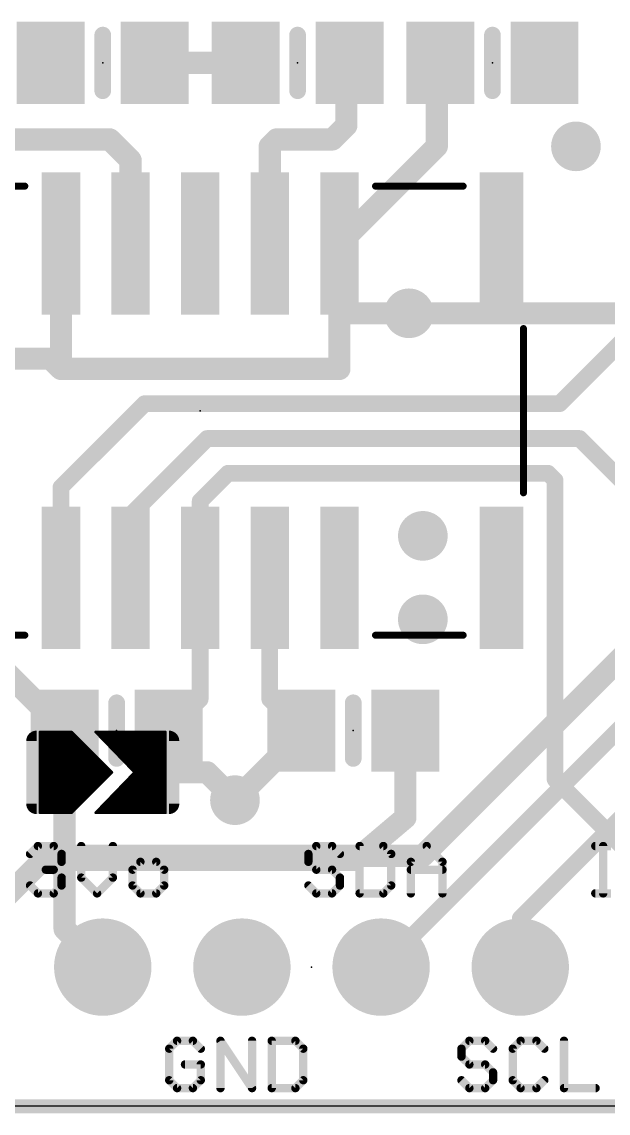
# Model space of a CAD drawing. Extents: x -11.3 to 33.8, y -5.3 to 37.8.
# Drawn here: x 7.41 to 18.11, y -0.13 to 19.8 of the extents above; entities that cross this region are included whole.
import ezdxf

# ---------------------------------------------------------------- set-up
doc = ezdxf.new("R2010")
doc.units = 0
for name, color, linetype in [('1', 12, 'CONTINUOUS'), ('16', 132, 'CONTINUOUS'), ('17', 110, 'CONTINUOUS'), ('18', 110, 'CONTINUOUS'), ('20', 53, 'CONTINUOUS'), ('21', 40, 'CONTINUOUS'), ('23', 53, 'CONTINUOUS'), ('24', 53, 'CONTINUOUS')]:
    doc.layers.add(name, color=color, linetype=linetype)

# ---------------------------------------------------------------- blocks, each defined once
blk = doc.blocks.new('RECT')
blk.add_solid([(-0.5, -0.5), (0.5, -0.5), (-0.5, 0.5), (0.5, 0.5)])
blk = doc.blocks.new('ROUNDP')
at = {"const_width": 0.5}
blk.add_lwpolyline([(0, -0.25, 1), (0, 0.25, 1), (0, -0.25)], format="xyb", dxfattribs=at)
blk = doc.blocks.new('RECT121920X243840R50')
at = {"const_width": 0.1905}
blk.add_lwpolyline([(0.2858, -0.5715), (0.2858, 0.5715, 0.4142), (0.1905, 0.6668), (-0.1905, 0.6668, 0.4142), (-0.2858, 0.5715), (-0.2858, -0.5715, 0.4142), (-0.1905, -0.6668), (0.1905, -0.6668, 0.4142)], format="xyb", close=True, dxfattribs=at)
blk.add_solid([(-0.2159, -0.5969), (0.2159, -0.5969), (-0.2159, 0.5969), (0.2159, 0.5969)])
blk = doc.blocks.new('ROUNDV')
at = {"const_width": 0.5}
blk.add_lwpolyline([(0, -0.25, 1), (0, 0.25, 1), (0, -0.25)], format="xyb", dxfattribs=at)

msp = doc.modelspace()

# ---------------------------------------------------------------- linework, layer by layer
at = {"layer": '1'}
for points, const_width in [([(9.84, 19.05), (11.496, 19.05)], 0.4064), ([(13.335, 18.989), (13.396, 19.05)], 0.4064), ([(13.335, 17.907), (13.335, 18.989)], 0.4064), ([(14.986, 18.73), (15.052, 19.05)], 0.4064), ([(14.986, 18.862), (15.052, 19.05)], 0.4064), ([(14.986, 17.526), (14.986, 18.73)], 0.4064), ([(13.081, 17.653), (13.335, 17.907)], 0.4064), ([(6.985, 17.653), (9.017, 17.653)], 0.4064), ([(9.017, 17.653), (9.398, 17.272)], 0.4064), ([(11.938, 17.526), (12.065, 17.653)], 0.4064), ([(12.065, 17.653), (13.081, 17.653)], 0.4064), ([(11.938, 15.75), (11.938, 17.526)], 0.4064), ([(13.21, 15.75), (14.986, 17.526)], 0.4064), ([(9.398, 17.272), (9.398, 15.75)], 0.4064), ([(8.128, 13.462), (8.128, 15.75)], 0.4064), ([(13.208, 15.75), (13.208, 14.478)], 0.4064), ([(13.208, 15.75), (13.21, 15.75)], 0.4064), ([(17.227, 12.827), (19.116, 14.716)], 0.3048), ([(13.208, 14.478), (13.208, 13.462)], 0.4064), ([(13.208, 14.478), (14.478, 14.478)], 0.4064), ([(6.604, 13.65), (7.94, 13.65)], 0.4064), ([(7.94, 13.65), (8.128, 13.462)], 0.4064), ([(13.208, 13.462), (8.128, 13.462)], 0.4064), ([(8.128, 11.303), (9.652, 12.827)], 0.3048), ([(9.652, 12.827), (17.227, 12.827)], 0.3048), ([(9.398, 10.795), (10.795, 12.192)], 0.3048), ([(10.795, 12.192), (17.592, 12.192)], 0.3048), ([(17.592, 12.192), (19.116, 10.668)], 0.3048), ([(11.176, 11.557), (10.668, 11.049)], 0.3048), ([(17.018, 11.557), (11.176, 11.557)], 0.3048), ([(17.145, 11.43), (17.018, 11.557)], 0.3048), ([(17.145, 5.969), (17.145, 11.43)], 0.3048), ([(8.128, 9.65), (8.128, 11.303)], 0.3048), ([(10.668, 11.049), (10.668, 9.65)], 0.3048), ([(9.398, 9.65), (9.398, 10.795)], 0.3048), ([(10.668, 9.65), (10.668, 7.432)], 0.3048), ([(11.938, 9.65), (11.938, 7.432)], 0.3048), ([(8.194, 6.858), (6.604, 8.448)], 0.4064), ([(10.668, 7.432), (10.094, 6.858)], 0.3048), ([(11.938, 7.432), (12.512, 6.858)], 0.3048), ([(8.194, 4.445), (8.194, 6.858)], 0.4064), ([(12.512, 6.543), (12.512, 6.858)], 0.3048), ([(14.412, 6.858), (14.412, 5.268)], 0.4064), ([(12.258, 6.543), (11.303, 5.588)], 0.4064), ([(12.512, 6.543), (12.258, 6.543)], 0.4064), ([(19.05, 4.064), (17.145, 5.969)], 0.3048), ([(14.412, 5.268), (13.589, 4.572)], 0.4064), ([(8.194, 3.236), (8.194, 4.445)], 0.4064), ([(13.462, 4.445), (8.194, 4.445)], 0.3048), ([(13.589, 4.572), (13.462, 4.445)], 0.3048), ([(8.89, 2.54), (8.194, 3.236)], 0.4064), ([(25.4, 0), (0, 0)], 0.254)]:
    msp.add_lwpolyline(points, dxfattribs=dict(at, const_width=const_width))
for points, const_width in [([(9.84, 19.1516, 1), (9.84, 18.9484)], 0.2032), ([(11.496, 18.9484, 1), (11.496, 19.1516)], 0.2032), ([(13.4366, 18.989, 1), (13.2334, 18.989)], 0.2032), ([(13.2632, 19.0608, 1), (13.4068, 18.9172)], 0.2032), ([(13.4678, 18.9782, 1), (13.3242, 19.1218)], 0.2032), ([(15.1515, 19.0295, 1), (14.9525, 19.0705)], 0.2032), ([(15.1479, 19.0163, 1), (14.9561, 19.0837)], 0.2032), ([(14.8901, 18.8957, 1), (15.0819, 18.8283)], 0.2032), ([(15.0876, 18.73, 1), (14.8844, 18.73)], 0.2032), ([(14.8865, 18.7505, 1), (15.0855, 18.7095)], 0.2032), ([(13.2334, 17.907, 1), (13.4366, 17.907)], 0.2032), ([(13.4068, 17.8352, 1), (13.2632, 17.9788)], 0.2032), ([(9.0888, 17.7248, 1), (8.9452, 17.5812)], 0.2032), ([(9.017, 17.5514, 1), (9.017, 17.7546)], 0.2032), ([(12.065, 17.7546, 1), (12.065, 17.5514)], 0.2032), ([(12.1368, 17.5812, 1), (11.9932, 17.7248)], 0.2032), ([(13.0092, 17.7248, 1), (13.1528, 17.5812)], 0.2032), ([(13.081, 17.5514, 1), (13.081, 17.7546)], 0.2032), ([(12.0396, 17.526, 1), (11.8364, 17.526)], 0.2032), ([(11.8662, 17.5978, 1), (12.0098, 17.4542)], 0.2032), ([(14.8844, 17.526, 1), (15.0876, 17.526)], 0.2032), ([(15.0578, 17.4542, 1), (14.9142, 17.5978)], 0.2032), ([(9.4996, 17.272, 1), (9.2964, 17.272)], 0.2032), ([(9.3262, 17.2002, 1), (9.4698, 17.3438)], 0.2032), ([(8.2296, 15.75, 1), (8.0264, 15.75)], 0.2032), ([(13.3096, 15.75, 1), (13.1064, 15.75)], 0.2032), ([(13.208, 15.8516, 1), (13.208, 15.6484)], 0.2032), ([(13.21, 15.6484, 1), (13.21, 15.8516)], 0.2032), ([(9.2964, 15.75, 1), (9.4996, 15.75)], 0.2032), ([(11.8364, 15.75, 1), (12.0396, 15.75)], 0.2032), ([(13.1382, 15.8218, 1), (13.2818, 15.6782)], 0.2032), ([(13.3096, 14.478, 1), (13.1064, 14.478)], 0.2032), ([(13.208, 14.5796, 1), (13.208, 14.3764)], 0.2032), ([(13.1064, 14.478, 1), (13.3096, 14.478)], 0.2032), ([(14.478, 14.3764, 1), (14.478, 14.5796)], 0.2032), ([(8.0118, 13.7218, 1), (7.8682, 13.5782)], 0.2032), ([(7.94, 13.5484, 1), (7.94, 13.7516)], 0.2032), ([(8.128, 13.5636, 1), (8.128, 13.3604)], 0.2032), ([(8.0264, 13.462, 1), (8.2296, 13.462)], 0.2032), ([(8.0562, 13.3902, 1), (8.1998, 13.5338)], 0.2032), ([(13.1064, 13.462, 1), (13.3096, 13.462)], 0.2032), ([(13.208, 13.3604, 1), (13.208, 13.5636)], 0.2032), ([(9.652, 12.9032, 1), (9.652, 12.7508)], 0.1524), ([(9.7059, 12.7731, 1), (9.5981, 12.8809)], 0.1524), ([(17.1731, 12.8809, 1), (17.2809, 12.7731)], 0.1524), ([(17.227, 12.7508, 1), (17.227, 12.9032)], 0.1524), ([(10.795, 12.2682, 1), (10.795, 12.1158)], 0.1524), ([(10.8489, 12.1381, 1), (10.7411, 12.2459)], 0.1524), ([(17.6459, 12.2459, 1), (17.5381, 12.1381)], 0.1524), ([(17.592, 12.1158, 1), (17.592, 12.2682)], 0.1524), ([(11.176, 11.6332, 1), (11.176, 11.4808)], 0.1524), ([(11.2299, 11.5031, 1), (11.1221, 11.6109)], 0.1524), ([(17.0719, 11.6109, 1), (16.9641, 11.5031)], 0.1524), ([(17.018, 11.4808, 1), (17.018, 11.6332)], 0.1524), ([(17.2212, 11.43, 1), (17.0688, 11.43)], 0.1524), ([(17.0911, 11.3761, 1), (17.1989, 11.4839)], 0.1524), ([(8.2042, 11.303, 1), (8.0518, 11.303)], 0.1524), ([(8.0741, 11.3569, 1), (8.1819, 11.2491)], 0.1524), ([(10.7442, 11.049, 1), (10.5918, 11.049)], 0.1524), ([(10.6141, 11.1029, 1), (10.7219, 10.9951)], 0.1524), ([(9.4742, 10.795, 1), (9.3218, 10.795)], 0.1524), ([(9.3441, 10.8489, 1), (9.4519, 10.7411)], 0.1524), ([(10.7442, 9.65, 1), (10.5918, 9.65)], 0.1524), ([(12.0142, 9.65, 1), (11.8618, 9.65)], 0.1524), ([(8.0518, 9.65, 1), (8.2042, 9.65)], 0.1524), ([(9.3218, 9.65, 1), (9.4742, 9.65)], 0.1524), ([(10.5918, 9.65, 1), (10.7442, 9.65)], 0.1524), ([(10.7219, 7.3781, 1), (10.6141, 7.4859)], 0.1524), ([(11.9919, 7.4859, 1), (11.8841, 7.3781)], 0.1524), ([(10.5918, 7.432, 1), (10.7442, 7.432)], 0.1524), ([(11.8618, 7.432, 1), (12.0142, 7.432)], 0.1524), ([(8.2956, 6.858, 1), (8.0924, 6.858)], 0.2032), ([(8.1222, 6.7862, 1), (8.2658, 6.9298)], 0.2032), ([(10.0401, 6.9119, 1), (10.1479, 6.8041)], 0.1524), ([(12.5882, 6.858, 1), (12.4358, 6.858)], 0.1524), ([(12.4581, 6.8041, 1), (12.5659, 6.9119)], 0.1524), ([(14.5136, 6.858, 1), (14.3104, 6.858)], 0.2032), ([(12.258, 6.6446, 1), (12.258, 6.4414)], 0.2032), ([(12.3298, 6.4712, 1), (12.1862, 6.6148)], 0.2032), ([(12.4358, 6.543, 1), (12.5882, 6.543)], 0.1524), ([(12.512, 6.4414, 1), (12.512, 6.6446)], 0.2032), ([(17.1989, 6.0229, 1), (17.0911, 5.9151)], 0.1524), ([(17.0688, 5.969, 1), (17.2212, 5.969)], 0.1524), ([(11.2312, 5.6598, 1), (11.3748, 5.5162)], 0.2032), ([(14.4776, 5.1904, 1), (14.3464, 5.3456)], 0.2032), ([(14.3104, 5.268, 1), (14.5136, 5.268)], 0.2032), ([(8.2956, 4.445, 1), (8.0924, 4.445)], 0.2032), ([(8.194, 4.5212, 1), (8.194, 4.3688)], 0.1524), ([(13.5234, 4.6496, 1), (13.6546, 4.4944)], 0.2032), ([(13.462, 4.3688, 1), (13.462, 4.5212)], 0.1524), ([(13.6429, 4.5181, 1), (13.5351, 4.6259)], 0.1524), ([(8.0924, 4.445, 1), (8.2956, 4.445)], 0.2032), ([(13.4081, 4.4989, 1), (13.5159, 4.3911)], 0.1524), ([(8.2658, 3.3078, 1), (8.1222, 3.1642)], 0.2032), ([(8.0924, 3.236, 1), (8.2956, 3.236)], 0.2032), ([(8.8182, 2.4682, 1), (8.9618, 2.6118)], 0.2032)]:
    msp.add_lwpolyline(points, format="xyb", dxfattribs=dict(at, const_width=const_width))
at = {"layer": '16'}
for points, const_width in [([(14.478, 14.478), (20.701, 14.478)], 0.4064), ([(14.732, 4.572), (18.796, 8.636)], 0.4064), ([(18.542, 7.112), (13.97, 2.54)], 0.3048), ([(8.3185, 6.8326), (7.747, 6.8326)], 0.0508), ([(7.747, 6.8326), (7.747, 5.3594)], 0.0508), ([(7.747, 6.8072), (8.3439, 6.8072)], 0.0508), ([(7.747, 6.7564), (8.3947, 6.7564)], 0.0508), ([(9.0551, 6.096), (8.3185, 6.8326)], 0.0508), ([(9.4742, 6.096), (8.763, 6.8326)], 0.0508), ([(8.763, 6.8326), (10.033, 6.8326)], 0.0508), ([(8.7875, 6.8072), (10.033, 6.8072)], 0.0508), ([(8.8366, 6.7564), (10.033, 6.7564)], 0.0508), ([(10.033, 6.8326), (10.033, 5.3594)], 0.0508), ([(7.747, 6.7056), (8.4455, 6.7056)], 0.0508), ([(7.747, 6.6548), (8.4963, 6.6548)], 0.0508), ([(7.747, 6.604), (8.5471, 6.604)], 0.0508), ([(7.747, 6.5532), (8.5979, 6.5532)], 0.0508), ([(8.8856, 6.7056), (10.033, 6.7056)], 0.0508), ([(8.9347, 6.6548), (10.033, 6.6548)], 0.0508), ([(8.9837, 6.604), (10.033, 6.604)], 0.0508), ([(9.0328, 6.5532), (10.033, 6.5532)], 0.0508), ([(7.747, 6.5024), (8.6487, 6.5024)], 0.0508), ([(7.747, 6.4516), (8.6995, 6.4516)], 0.0508), ([(7.747, 6.4008), (8.7503, 6.4008)], 0.0508), ([(9.0818, 6.5024), (10.033, 6.5024)], 0.0508), ([(9.1309, 6.4516), (10.033, 6.4516)], 0.0508), ([(9.1799, 6.4008), (10.033, 6.4008)], 0.0508), ([(7.747, 6.35), (8.8011, 6.35)], 0.0508), ([(7.747, 6.2992), (8.8519, 6.2992)], 0.0508), ([(7.747, 6.2484), (8.9027, 6.2484)], 0.0508), ([(7.747, 6.1976), (8.9535, 6.1976)], 0.0508), ([(9.229, 6.35), (10.033, 6.35)], 0.0508), ([(9.278, 6.2992), (10.033, 6.2992)], 0.0508), ([(9.3271, 6.2484), (10.033, 6.2484)], 0.0508), ([(9.3761, 6.1976), (10.033, 6.1976)], 0.0508), ([(9.906, 6.096), (10.795, 6.096)], 0.4064), ([(10.795, 6.096), (11.303, 5.588)], 0.4064), ([(7.747, 6.1468), (9.0043, 6.1468)], 0.0508), ([(7.747, 6.096), (9.0551, 6.096)], 0.0508), ([(7.747, 6.0452), (9.0043, 6.0452)], 0.0508), ([(7.747, 5.9944), (8.9535, 5.9944)], 0.0508), ([(8.3185, 5.3594), (9.0551, 6.096)], 0.0508), ([(8.763, 5.3594), (9.4742, 6.096)], 0.0508), ([(9.3761, 5.9944), (10.033, 5.9944)], 0.0508), ([(9.4252, 6.1468), (10.033, 6.1468)], 0.0508), ([(9.4252, 6.0452), (10.033, 6.0452)], 0.0508), ([(9.4742, 6.096), (10.033, 6.096)], 0.0508), ([(7.747, 5.9436), (8.9027, 5.9436)], 0.0508), ([(7.747, 5.8928), (8.8519, 5.8928)], 0.0508), ([(7.747, 5.842), (8.8011, 5.842)], 0.0508), ([(7.747, 5.7912), (8.7503, 5.7912)], 0.0508), ([(9.1799, 5.7912), (10.033, 5.7912)], 0.0508), ([(9.229, 5.842), (10.033, 5.842)], 0.0508), ([(9.278, 5.8928), (10.033, 5.8928)], 0.0508), ([(9.3271, 5.9436), (10.033, 5.9436)], 0.0508), ([(16.51, 3.429), (18.796, 5.715)], 0.3048), ([(7.747, 5.7404), (8.6995, 5.7404)], 0.0508), ([(7.747, 5.6896), (8.6487, 5.6896)], 0.0508), ([(7.747, 5.6388), (8.5979, 5.6388)], 0.0508), ([(7.747, 5.588), (8.5471, 5.588)], 0.0508), ([(8.9837, 5.588), (10.033, 5.588)], 0.0508), ([(9.0328, 5.6388), (10.033, 5.6388)], 0.0508), ([(9.0818, 5.6896), (10.033, 5.6896)], 0.0508), ([(9.1309, 5.7404), (10.033, 5.7404)], 0.0508), ([(7.747, 5.5372), (8.4963, 5.5372)], 0.0508), ([(7.747, 5.4864), (8.4455, 5.4864)], 0.0508), ([(7.747, 5.4356), (8.3947, 5.4356)], 0.0508), ([(7.747, 5.3848), (8.3439, 5.3848)], 0.0508), ([(7.747, 5.3594), (8.3185, 5.3594)], 0.0508), ([(10.033, 5.3594), (8.763, 5.3594)], 0.0508), ([(8.7875, 5.3848), (10.033, 5.3848)], 0.0508), ([(8.8366, 5.4356), (10.033, 5.4356)], 0.0508), ([(8.8856, 5.4864), (10.033, 5.4864)], 0.0508), ([(8.9347, 5.5372), (10.033, 5.5372)], 0.0508), ([(7.874, 4.572), (6.35, 3.048)], 0.4064), ([(7.874, 4.572), (14.732, 4.572)], 0.4064), ([(16.51, 2.54), (16.51, 3.429)], 0.3048), ([(25.4, 0), (0, 0)], 0.254)]:
    msp.add_lwpolyline(points, dxfattribs=dict(at, const_width=const_width))
for points, const_width in [([(14.478, 14.5796, 1), (14.478, 14.3764)], 0.2032), ([(7.747, 6.8453, 1), (7.747, 6.8199)], 0.0254), ([(7.7597, 6.8326, 1), (7.7343, 6.8326)], 0.0254), ([(7.747, 6.8199, 1), (7.747, 6.7945)], 0.0254), ([(7.747, 6.7691, 1), (7.747, 6.7437)], 0.0254), ([(8.3275, 6.8416, 1), (8.3095, 6.8236)], 0.0254), ([(8.3185, 6.8199, 1), (8.3185, 6.8453)], 0.0254), ([(8.3439, 6.7945, 1), (8.3439, 6.8199)], 0.0254), ([(8.3947, 6.7437, 1), (8.3947, 6.7691)], 0.0254), ([(8.7721, 6.8414, 1), (8.7539, 6.8238)], 0.0254), ([(8.763, 6.8453, 1), (8.763, 6.8199)], 0.0254), ([(8.7875, 6.8199, 1), (8.7875, 6.7945)], 0.0254), ([(8.8366, 6.7691, 1), (8.8366, 6.7437)], 0.0254), ([(10.0457, 6.8326, 1), (10.0203, 6.8326)], 0.0254), ([(10.033, 6.8199, 1), (10.033, 6.8453)], 0.0254), ([(10.033, 6.7945, 1), (10.033, 6.8199)], 0.0254), ([(10.033, 6.7437, 1), (10.033, 6.7691)], 0.0254), ([(7.747, 6.7183, 1), (7.747, 6.6929)], 0.0254), ([(7.747, 6.6675, 1), (7.747, 6.6421)], 0.0254), ([(7.747, 6.6167, 1), (7.747, 6.5913)], 0.0254), ([(7.747, 6.5659, 1), (7.747, 6.5405)], 0.0254), ([(8.4455, 6.6929, 1), (8.4455, 6.7183)], 0.0254), ([(8.4963, 6.6421, 1), (8.4963, 6.6675)], 0.0254), ([(8.5471, 6.5913, 1), (8.5471, 6.6167)], 0.0254), ([(8.5979, 6.5405, 1), (8.5979, 6.5659)], 0.0254), ([(8.8856, 6.7183, 1), (8.8856, 6.6929)], 0.0254), ([(8.9347, 6.6675, 1), (8.9347, 6.6421)], 0.0254), ([(8.9837, 6.6167, 1), (8.9837, 6.5913)], 0.0254), ([(9.0328, 6.5659, 1), (9.0328, 6.5405)], 0.0254), ([(10.033, 6.6929, 1), (10.033, 6.7183)], 0.0254), ([(10.033, 6.6421, 1), (10.033, 6.6675)], 0.0254), ([(10.033, 6.5913, 1), (10.033, 6.6167)], 0.0254), ([(10.033, 6.5405, 1), (10.033, 6.5659)], 0.0254), ([(7.747, 6.5151, 1), (7.747, 6.4897)], 0.0254), ([(7.747, 6.4643, 1), (7.747, 6.4389)], 0.0254), ([(7.747, 6.4135, 1), (7.747, 6.3881)], 0.0254), ([(8.6487, 6.4897, 1), (8.6487, 6.5151)], 0.0254), ([(8.6995, 6.4389, 1), (8.6995, 6.4643)], 0.0254), ([(8.7503, 6.3881, 1), (8.7503, 6.4135)], 0.0254), ([(9.0818, 6.5151, 1), (9.0818, 6.4897)], 0.0254), ([(9.1309, 6.4643, 1), (9.1309, 6.4389)], 0.0254), ([(9.1799, 6.4135, 1), (9.1799, 6.3881)], 0.0254), ([(10.033, 6.4897, 1), (10.033, 6.5151)], 0.0254), ([(10.033, 6.4389, 1), (10.033, 6.4643)], 0.0254), ([(10.033, 6.3881, 1), (10.033, 6.4135)], 0.0254), ([(7.747, 6.3627, 1), (7.747, 6.3373)], 0.0254), ([(7.747, 6.3119, 1), (7.747, 6.2865)], 0.0254), ([(7.747, 6.2611, 1), (7.747, 6.2357)], 0.0254), ([(7.747, 6.2103, 1), (7.747, 6.1849)], 0.0254), ([(8.8011, 6.3373, 1), (8.8011, 6.3627)], 0.0254), ([(8.8519, 6.2865, 1), (8.8519, 6.3119)], 0.0254), ([(8.9027, 6.2357, 1), (8.9027, 6.2611)], 0.0254), ([(8.9535, 6.1849, 1), (8.9535, 6.2103)], 0.0254), ([(9.229, 6.3627, 1), (9.229, 6.3373)], 0.0254), ([(9.278, 6.3119, 1), (9.278, 6.2865)], 0.0254), ([(9.3271, 6.2611, 1), (9.3271, 6.2357)], 0.0254), ([(9.3761, 6.2103, 1), (9.3761, 6.1849)], 0.0254), ([(9.906, 6.1976, 1), (9.906, 5.9944)], 0.2032), ([(10.033, 6.3373, 1), (10.033, 6.3627)], 0.0254), ([(10.033, 6.2865, 1), (10.033, 6.3119)], 0.0254), ([(10.033, 6.2357, 1), (10.033, 6.2611)], 0.0254), ([(10.033, 6.1849, 1), (10.033, 6.2103)], 0.0254), ([(10.8668, 6.1678, 1), (10.7232, 6.0242)], 0.2032), ([(10.795, 5.9944, 1), (10.795, 6.1976)], 0.2032), ([(7.747, 6.1595, 1), (7.747, 6.1341)], 0.0254), ([(7.747, 6.1087, 1), (7.747, 6.0833)], 0.0254), ([(7.747, 6.0579, 1), (7.747, 6.0325)], 0.0254), ([(7.747, 6.0071, 1), (7.747, 5.9817)], 0.0254), ([(8.9535, 5.9817, 1), (8.9535, 6.0071)], 0.0254), ([(9.0043, 6.1341, 1), (9.0043, 6.1595)], 0.0254), ([(9.0043, 6.0325, 1), (9.0043, 6.0579)], 0.0254), ([(9.0641, 6.087, 1), (9.0461, 6.105)], 0.0254), ([(9.0461, 6.087, 1), (9.0641, 6.105)], 0.0254), ([(9.0551, 6.0833, 1), (9.0551, 6.1087)], 0.0254), ([(9.3761, 6.0071, 1), (9.3761, 5.9817)], 0.0254), ([(9.4252, 6.1595, 1), (9.4252, 6.1341)], 0.0254), ([(9.4252, 6.0579, 1), (9.4252, 6.0325)], 0.0254), ([(9.4742, 6.1087, 1), (9.4742, 6.0833)], 0.0254), ([(9.4833, 6.0872, 1), (9.4651, 6.1048)], 0.0254), ([(9.4651, 6.0872, 1), (9.4833, 6.1048)], 0.0254), ([(10.033, 6.1341, 1), (10.033, 6.1595)], 0.0254), ([(10.033, 6.0833, 1), (10.033, 6.1087)], 0.0254), ([(10.033, 6.0325, 1), (10.033, 6.0579)], 0.0254), ([(10.033, 5.9817, 1), (10.033, 6.0071)], 0.0254), ([(7.747, 5.9563, 1), (7.747, 5.9309)], 0.0254), ([(7.747, 5.9055, 1), (7.747, 5.8801)], 0.0254), ([(7.747, 5.8547, 1), (7.747, 5.8293)], 0.0254), ([(7.747, 5.8039, 1), (7.747, 5.7785)], 0.0254), ([(8.7503, 5.7785, 1), (8.7503, 5.8039)], 0.0254), ([(8.8011, 5.8293, 1), (8.8011, 5.8547)], 0.0254), ([(8.8519, 5.8801, 1), (8.8519, 5.9055)], 0.0254), ([(8.9027, 5.9309, 1), (8.9027, 5.9563)], 0.0254), ([(9.1799, 5.8039, 1), (9.1799, 5.7785)], 0.0254), ([(9.229, 5.8547, 1), (9.229, 5.8293)], 0.0254), ([(9.278, 5.9055, 1), (9.278, 5.8801)], 0.0254), ([(9.3271, 5.9563, 1), (9.3271, 5.9309)], 0.0254), ([(10.033, 5.9309, 1), (10.033, 5.9563)], 0.0254), ([(10.033, 5.8801, 1), (10.033, 5.9055)], 0.0254), ([(10.033, 5.8293, 1), (10.033, 5.8547)], 0.0254), ([(10.033, 5.7785, 1), (10.033, 5.8039)], 0.0254), ([(7.747, 5.7531, 1), (7.747, 5.7277)], 0.0254), ([(7.747, 5.7023, 1), (7.747, 5.6769)], 0.0254), ([(7.747, 5.6515, 1), (7.747, 5.6261)], 0.0254), ([(7.747, 5.6007, 1), (7.747, 5.5753)], 0.0254), ([(8.5471, 5.5753, 1), (8.5471, 5.6007)], 0.0254), ([(8.5979, 5.6261, 1), (8.5979, 5.6515)], 0.0254), ([(8.6487, 5.6769, 1), (8.6487, 5.7023)], 0.0254), ([(8.6995, 5.7277, 1), (8.6995, 5.7531)], 0.0254), ([(8.9837, 5.6007, 1), (8.9837, 5.5753)], 0.0254), ([(9.0328, 5.6515, 1), (9.0328, 5.6261)], 0.0254), ([(9.0818, 5.7023, 1), (9.0818, 5.6769)], 0.0254), ([(9.1309, 5.7531, 1), (9.1309, 5.7277)], 0.0254), ([(10.033, 5.7277, 1), (10.033, 5.7531)], 0.0254), ([(10.033, 5.6769, 1), (10.033, 5.7023)], 0.0254), ([(10.033, 5.6261, 1), (10.033, 5.6515)], 0.0254), ([(10.033, 5.5753, 1), (10.033, 5.6007)], 0.0254), ([(11.2312, 5.5162, 1), (11.3748, 5.6598)], 0.2032), ([(7.747, 5.5499, 1), (7.747, 5.5245)], 0.0254), ([(7.747, 5.4991, 1), (7.747, 5.4737)], 0.0254), ([(7.747, 5.4483, 1), (7.747, 5.4229)], 0.0254), ([(7.747, 5.3975, 1), (7.747, 5.3721)], 0.0254), ([(7.747, 5.3721, 1), (7.747, 5.3467)], 0.0254), ([(8.3095, 5.3684, 1), (8.3275, 5.3504)], 0.0254), ([(8.3185, 5.3467, 1), (8.3185, 5.3721)], 0.0254), ([(8.3439, 5.3721, 1), (8.3439, 5.3975)], 0.0254), ([(8.3947, 5.4229, 1), (8.3947, 5.4483)], 0.0254), ([(8.4455, 5.4737, 1), (8.4455, 5.4991)], 0.0254), ([(8.4963, 5.5245, 1), (8.4963, 5.5499)], 0.0254), ([(8.763, 5.3721, 1), (8.763, 5.3467)], 0.0254), ([(8.7539, 5.3682, 1), (8.7721, 5.3506)], 0.0254), ([(8.7875, 5.3975, 1), (8.7875, 5.3721)], 0.0254), ([(8.8366, 5.4483, 1), (8.8366, 5.4229)], 0.0254), ([(8.8856, 5.4991, 1), (8.8856, 5.4737)], 0.0254), ([(8.9347, 5.5499, 1), (8.9347, 5.5245)], 0.0254), ([(10.033, 5.5245, 1), (10.033, 5.5499)], 0.0254), ([(10.033, 5.4737, 1), (10.033, 5.4991)], 0.0254), ([(10.033, 5.4229, 1), (10.033, 5.4483)], 0.0254), ([(10.033, 5.3721, 1), (10.033, 5.3975)], 0.0254), ([(10.033, 5.3467, 1), (10.033, 5.3721)], 0.0254), ([(7.7343, 5.3594, 1), (7.7597, 5.3594)], 0.0254), ([(10.0203, 5.3594, 1), (10.0457, 5.3594)], 0.0254), ([(7.874, 4.6736, 1), (7.874, 4.4704)], 0.2032), ([(7.9458, 4.5002, 1), (7.8022, 4.6438)], 0.2032), ([(14.6602, 4.6438, 1), (14.8038, 4.5002)], 0.2032), ([(14.732, 4.4704, 1), (14.732, 4.6736)], 0.2032), ([(16.5862, 3.429, 1), (16.4338, 3.429)], 0.1524), ([(16.4561, 3.4829, 1), (16.5639, 3.3751)], 0.1524), ([(13.9161, 2.5939, 1), (14.0239, 2.4861)], 0.1524), ([(16.4338, 2.54, 1), (16.5862, 2.54)], 0.1524)]:
    msp.add_lwpolyline(points, format="xyb", dxfattribs=dict(at, const_width=const_width))
at = {"layer": '20'}
msp.add_line((22.86, 0), (2.54, 0), dxfattribs=at)
at = {"layer": '21'}
for points, const_width in [([(8.89, 19.558), (8.89, 18.542)], 0.3048), ([(12.446, 18.542), (12.446, 19.558)], 0.3048), ([(16.002, 19.558), (16.002, 18.542)], 0.3048), ([(5.868, 16.8), (7.468, 16.8)], 0.127), ([(13.868, 16.8), (15.468, 16.8)], 0.127), ([(16.568, 14.2), (16.568, 11.2)], 0.127), ([(5.868, 8.6), (7.468, 8.6)], 0.127), ([(13.868, 8.6), (15.468, 8.6)], 0.127), ([(9.144, 6.35), (9.144, 7.366)], 0.3048), ([(13.462, 7.366), (13.462, 6.35)], 0.3048), ([(7.5629, 4.6065), (7.707, 4.7505)], 0.1524), ([(7.707, 4.7505), (7.9951, 4.7505)], 0.1524), ([(7.9951, 4.7505), (8.1391, 4.6065)], 0.1524), ([(8.4984, 4.7505), (8.4984, 4.1743)], 0.1524), ([(9.0747, 4.1743), (9.0747, 4.7505)], 0.1524), ([(12.787, 4.7505), (12.6429, 4.6065)], 0.1524), ([(13.0751, 4.7505), (12.787, 4.7505)], 0.1524), ([(13.2191, 4.6065), (13.0751, 4.7505)], 0.1524), ([(13.5784, 4.7505), (13.5784, 3.8862)], 0.1524), ([(14.0106, 4.7505), (13.5784, 4.7505)], 0.1524), ([(14.1547, 4.6065), (14.0106, 4.7505)], 0.1524), ([(14.514, 4.4624), (14.8021, 4.7505)], 0.1524), ([(14.8021, 4.7505), (15.0902, 4.4624)], 0.1524), ([(17.8788, 4.7505), (18.167, 4.7505)], 0.1524), ([(18.0229, 3.8862), (18.0229, 4.7505)], 0.1524), ([(8.1391, 4.6065), (8.1391, 4.4624)], 0.1524), ([(12.6429, 4.6065), (12.6429, 4.4624)], 0.1524), ([(14.1547, 4.0303), (14.1547, 4.6065)], 0.1524), ([(7.9951, 4.3184), (7.851, 4.3184)], 0.1524), ([(8.1391, 4.4624), (7.9951, 4.3184)], 0.1524), ([(7.9951, 4.3184), (8.1391, 4.1743)], 0.1524), ([(9.578, 4.4624), (9.434, 4.3184)], 0.1524), ([(9.434, 4.3184), (9.434, 4.0303)], 0.1524), ([(9.8661, 4.4624), (9.578, 4.4624)], 0.1524), ([(10.0102, 4.3184), (9.8661, 4.4624)], 0.1524), ([(10.0102, 4.0303), (10.0102, 4.3184)], 0.1524), ([(12.6429, 4.4624), (12.787, 4.3184)], 0.1524), ([(12.787, 4.3184), (13.0751, 4.3184)], 0.1524), ([(13.0751, 4.3184), (13.2191, 4.1743)], 0.1524), ([(14.514, 3.8862), (14.514, 4.4624)], 0.1524), ([(14.514, 4.3184), (15.0902, 4.3184)], 0.1524), ([(15.0902, 4.4624), (15.0902, 3.8862)], 0.1524), ([(8.1391, 4.1743), (8.1391, 4.0303)], 0.1524), ([(8.4984, 4.1743), (8.7866, 3.8862)], 0.1524), ([(8.7866, 3.8862), (9.0747, 4.1743)], 0.1524), ([(13.2191, 4.1743), (13.2191, 4.0303)], 0.1524), ([(7.707, 3.8862), (7.5629, 4.0303)], 0.1524), ([(8.1391, 4.0303), (7.9951, 3.8862)], 0.1524), ([(9.434, 4.0303), (9.578, 3.8862)], 0.1524), ([(9.8661, 3.8862), (10.0102, 4.0303)], 0.1524), ([(12.787, 3.8862), (12.6429, 4.0303)], 0.1524), ([(13.2191, 4.0303), (13.0751, 3.8862)], 0.1524), ([(14.0106, 3.8862), (14.1547, 4.0303)], 0.1524), ([(7.9951, 3.8862), (7.707, 3.8862)], 0.1524), ([(9.578, 3.8862), (9.8661, 3.8862)], 0.1524), ([(13.0751, 3.8862), (12.787, 3.8862)], 0.1524), ([(13.5784, 3.8862), (14.0106, 3.8862)], 0.1524), ([(17.8788, 3.8862), (18.167, 3.8862)], 0.1524), ([(10.247, 1.1945), (10.1029, 1.0505)], 0.1524), ([(10.5351, 1.1945), (10.247, 1.1945)], 0.1524), ([(10.6791, 1.0505), (10.5351, 1.1945)], 0.1524), ([(11.0384, 0.3302), (11.0384, 1.1945)], 0.1524), ([(11.0384, 1.1945), (11.6147, 0.3302)], 0.1524), ([(11.6147, 0.3302), (11.6147, 1.1945)], 0.1524), ([(11.974, 1.1945), (11.974, 0.3302)], 0.1524), ([(12.4061, 1.1945), (11.974, 1.1945)], 0.1524), ([(12.5502, 1.0505), (12.4061, 1.1945)], 0.1524), ([(15.581, 1.1945), (15.4369, 1.0505)], 0.1524), ([(15.8691, 1.1945), (15.581, 1.1945)], 0.1524), ([(16.0131, 1.0505), (15.8691, 1.1945)], 0.1524), ([(16.5165, 1.1945), (16.3724, 1.0505)], 0.1524), ([(16.8046, 1.1945), (16.5165, 1.1945)], 0.1524), ([(16.9487, 1.0505), (16.8046, 1.1945)], 0.1524), ([(17.308, 1.1945), (17.308, 0.3302)], 0.1524), ([(10.1029, 1.0505), (10.1029, 0.4743)], 0.1524), ([(12.5502, 0.4743), (12.5502, 1.0505)], 0.1524), ([(15.4369, 1.0505), (15.4369, 0.9064)], 0.1524), ([(16.3724, 1.0505), (16.3724, 0.4743)], 0.1524), ([(10.6791, 0.7624), (10.391, 0.7624)], 0.1524), ([(10.6791, 0.4743), (10.6791, 0.7624)], 0.1524), ([(15.4369, 0.9064), (15.581, 0.7624)], 0.1524), ([(15.581, 0.7624), (15.8691, 0.7624)], 0.1524), ([(15.8691, 0.7624), (16.0131, 0.6183)], 0.1524), ([(16.0131, 0.6183), (16.0131, 0.4743)], 0.1524), ([(10.1029, 0.4743), (10.247, 0.3302)], 0.1524), ([(10.247, 0.3302), (10.5351, 0.3302)], 0.1524), ([(10.5351, 0.3302), (10.6791, 0.4743)], 0.1524), ([(11.974, 0.3302), (12.4061, 0.3302)], 0.1524), ([(12.4061, 0.3302), (12.5502, 0.4743)], 0.1524), ([(15.581, 0.3302), (15.4369, 0.4743)], 0.1524), ([(15.8691, 0.3302), (15.581, 0.3302)], 0.1524), ([(16.0131, 0.4743), (15.8691, 0.3302)], 0.1524), ([(16.3724, 0.4743), (16.5165, 0.3302)], 0.1524), ([(16.5165, 0.3302), (16.8046, 0.3302)], 0.1524), ([(16.8046, 0.3302), (16.9487, 0.4743)], 0.1524), ([(17.308, 0.3302), (17.8842, 0.3302)], 0.1524)]:
    msp.add_lwpolyline(points, dxfattribs=dict(at, const_width=const_width))
for points, const_width in [([(8.9662, 19.558, 1), (8.8138, 19.558)], 0.1524), ([(12.5222, 19.558, 1), (12.3698, 19.558)], 0.1524), ([(16.0782, 19.558, 1), (15.9258, 19.558)], 0.1524), ([(8.8138, 18.542, 1), (8.9662, 18.542)], 0.1524), ([(12.3698, 18.542, 1), (12.5222, 18.542)], 0.1524), ([(15.9258, 18.542, 1), (16.0782, 18.542)], 0.1524), ([(7.468, 16.7683, 1), (7.468, 16.8317)], 0.0635), ([(13.868, 16.8317, 1), (13.868, 16.7683)], 0.0635), ([(15.468, 16.7683, 1), (15.468, 16.8317)], 0.0635), ([(16.5998, 14.2, 1), (16.5363, 14.2)], 0.0635), ([(16.5363, 11.2, 1), (16.5998, 11.2)], 0.0635), ([(7.468, 8.5682, 1), (7.468, 8.6318)], 0.0635), ([(13.868, 8.6318, 1), (13.868, 8.5682)], 0.0635), ([(15.468, 8.5682, 1), (15.468, 8.6318)], 0.0635), ([(9.2202, 7.366, 1), (9.0678, 7.366)], 0.1524), ([(13.5382, 7.366, 1), (13.3858, 7.366)], 0.1524), ([(9.0678, 6.35, 1), (9.2202, 6.35)], 0.1524), ([(13.3858, 6.35, 1), (13.5382, 6.35)], 0.1524), ([(7.707, 4.7886, 1), (7.707, 4.7124)], 0.0762), ([(7.7339, 4.7236, 1), (7.68, 4.7775)], 0.0762), ([(8.022, 4.7775, 1), (7.9681, 4.7236)], 0.0762), ([(7.9951, 4.7124, 1), (7.9951, 4.7886)], 0.0762), ([(8.5365, 4.7505, 1), (8.4603, 4.7505)], 0.0762), ([(9.1128, 4.7505, 1), (9.0366, 4.7505)], 0.0762), ([(12.787, 4.7886, 1), (12.787, 4.7124)], 0.0762), ([(12.8139, 4.7236, 1), (12.76, 4.7775)], 0.0762), ([(13.102, 4.7775, 1), (13.0481, 4.7236)], 0.0762), ([(13.0751, 4.7124, 1), (13.0751, 4.7886)], 0.0762), ([(13.6165, 4.7505, 1), (13.5403, 4.7505)], 0.0762), ([(13.5784, 4.7886, 1), (13.5784, 4.7124)], 0.0762), ([(14.0376, 4.7775, 1), (13.9837, 4.7236)], 0.0762), ([(14.0106, 4.7124, 1), (14.0106, 4.7886)], 0.0762), ([(14.829, 4.7775, 1), (14.7751, 4.7236)], 0.0762), ([(14.829, 4.7236, 1), (14.7751, 4.7775)], 0.0762), ([(17.8788, 4.7886, 1), (17.8788, 4.7124)], 0.0762), ([(18.061, 4.7505, 1), (17.9848, 4.7505)], 0.0762), ([(7.536, 4.6334, 1), (7.5899, 4.5795)], 0.0762), ([(8.1772, 4.6065, 1), (8.101, 4.6065)], 0.0762), ([(8.1122, 4.5795, 1), (8.1661, 4.6334)], 0.0762), ([(12.681, 4.6065, 1), (12.6048, 4.6065)], 0.0762), ([(12.616, 4.6334, 1), (12.6699, 4.5795)], 0.0762), ([(13.1922, 4.5795, 1), (13.2461, 4.6334)], 0.0762), ([(14.1928, 4.6065, 1), (14.1166, 4.6065)], 0.0762), ([(14.1277, 4.5795, 1), (14.1816, 4.6334)], 0.0762), ([(7.851, 4.3565, 1), (7.851, 4.2803)], 0.0762), ([(8.022, 4.3453, 1), (7.9681, 4.2914)], 0.0762), ([(7.9951, 4.2803, 1), (7.9951, 4.3565)], 0.0762), ([(8.101, 4.4624, 1), (8.1772, 4.4624)], 0.0762), ([(8.1661, 4.4355, 1), (8.1122, 4.4894)], 0.0762), ([(9.4721, 4.3184, 1), (9.3959, 4.3184)], 0.0762), ([(9.578, 4.5005, 1), (9.578, 4.4243)], 0.0762), ([(9.605, 4.4355, 1), (9.5511, 4.4894)], 0.0762), ([(9.8931, 4.4894, 1), (9.8392, 4.4355)], 0.0762), ([(9.8661, 4.4243, 1), (9.8661, 4.5005)], 0.0762), ([(10.0483, 4.3184, 1), (9.9721, 4.3184)], 0.0762), ([(12.6699, 4.4894, 1), (12.616, 4.4355)], 0.0762), ([(12.6048, 4.4624, 1), (12.681, 4.4624)], 0.0762), ([(12.787, 4.3565, 1), (12.787, 4.2803)], 0.0762), ([(13.102, 4.3453, 1), (13.0481, 4.2914)], 0.0762), ([(13.0751, 4.2803, 1), (13.0751, 4.3565)], 0.0762), ([(14.487, 4.4894, 1), (14.5409, 4.4355)], 0.0762), ([(14.5521, 4.4624, 1), (14.4759, 4.4624)], 0.0762), ([(14.514, 4.3565, 1), (14.514, 4.2803)], 0.0762), ([(15.1283, 4.4624, 1), (15.0521, 4.4624)], 0.0762), ([(15.0632, 4.4355, 1), (15.1171, 4.4894)], 0.0762), ([(15.0902, 4.2803, 1), (15.0902, 4.3565)], 0.0762), ([(7.9681, 4.3453, 1), (8.022, 4.2914)], 0.0762), ([(8.1772, 4.1743, 1), (8.101, 4.1743)], 0.0762), ([(8.1122, 4.1474, 1), (8.1661, 4.2013)], 0.0762), ([(8.5254, 4.2013, 1), (8.4715, 4.1474)], 0.0762), ([(8.4603, 4.1743, 1), (8.5365, 4.1743)], 0.0762), ([(9.0366, 4.1743, 1), (9.1128, 4.1743)], 0.0762), ([(9.1016, 4.1474, 1), (9.0477, 4.2013)], 0.0762), ([(9.407, 4.3453, 1), (9.4609, 4.2914)], 0.0762), ([(9.9832, 4.2914, 1), (10.0371, 4.3453)], 0.0762), ([(12.76, 4.2914, 1), (12.8139, 4.3453)], 0.0762), ([(13.2572, 4.1743, 1), (13.181, 4.1743)], 0.0762), ([(13.1922, 4.1474, 1), (13.2461, 4.2013)], 0.0762), ([(7.5899, 4.0572, 1), (7.536, 4.0033)], 0.0762), ([(8.101, 4.0303, 1), (8.1772, 4.0303)], 0.0762), ([(8.1661, 4.0033, 1), (8.1122, 4.0572)], 0.0762), ([(9.4609, 4.0572, 1), (9.407, 4.0033)], 0.0762), ([(9.3959, 4.0303, 1), (9.4721, 4.0303)], 0.0762), ([(9.9721, 4.0303, 1), (10.0483, 4.0303)], 0.0762), ([(10.0371, 4.0033, 1), (9.9832, 4.0572)], 0.0762), ([(12.6699, 4.0572, 1), (12.616, 4.0033)], 0.0762), ([(13.181, 4.0303, 1), (13.2572, 4.0303)], 0.0762), ([(13.2461, 4.0033, 1), (13.1922, 4.0572)], 0.0762), ([(14.1166, 4.0303, 1), (14.1928, 4.0303)], 0.0762), ([(14.1816, 4.0033, 1), (14.1277, 4.0572)], 0.0762), ([(7.707, 3.9243, 1), (7.707, 3.8481)], 0.0762), ([(7.68, 3.8593, 1), (7.7339, 3.9131)], 0.0762), ([(7.9681, 3.9131, 1), (8.022, 3.8593)], 0.0762), ([(7.9951, 3.8481, 1), (7.9951, 3.9243)], 0.0762), ([(8.7596, 3.9131, 1), (8.8135, 3.8593)], 0.0762), ([(8.7596, 3.8593, 1), (8.8135, 3.9131)], 0.0762), ([(9.578, 3.9243, 1), (9.578, 3.8481)], 0.0762), ([(9.5511, 3.8593, 1), (9.605, 3.9131)], 0.0762), ([(9.8392, 3.9131, 1), (9.8931, 3.8593)], 0.0762), ([(9.8661, 3.8481, 1), (9.8661, 3.9243)], 0.0762), ([(12.787, 3.9243, 1), (12.787, 3.8481)], 0.0762), ([(12.76, 3.8593, 1), (12.8139, 3.9131)], 0.0762), ([(13.0481, 3.9131, 1), (13.102, 3.8593)], 0.0762), ([(13.0751, 3.8481, 1), (13.0751, 3.9243)], 0.0762), ([(13.5784, 3.9243, 1), (13.5784, 3.8481)], 0.0762), ([(13.5403, 3.8862, 1), (13.6165, 3.8862)], 0.0762), ([(13.9837, 3.9131, 1), (14.0376, 3.8593)], 0.0762), ([(14.0106, 3.8481, 1), (14.0106, 3.9243)], 0.0762), ([(14.4759, 3.8862, 1), (14.5521, 3.8862)], 0.0762), ([(15.0521, 3.8862, 1), (15.1283, 3.8862)], 0.0762), ([(17.8788, 3.9243, 1), (17.8788, 3.8481)], 0.0762), ([(17.9848, 3.8862, 1), (18.061, 3.8862)], 0.0762), ([(10.247, 1.2326, 1), (10.247, 1.1564)], 0.0762), ([(10.2739, 1.1676, 1), (10.22, 1.2215)], 0.0762), ([(10.562, 1.2215, 1), (10.5081, 1.1676)], 0.0762), ([(10.5351, 1.1564, 1), (10.5351, 1.2326)], 0.0762), ([(11.0701, 1.2157, 1), (11.0067, 1.1734)], 0.0762), ([(11.0765, 1.1945, 1), (11.0003, 1.1945)], 0.0762), ([(11.6528, 1.1945, 1), (11.5766, 1.1945)], 0.0762), ([(12.0121, 1.1945, 1), (11.9359, 1.1945)], 0.0762), ([(11.974, 1.2326, 1), (11.974, 1.1564)], 0.0762), ([(12.4331, 1.2215, 1), (12.3792, 1.1676)], 0.0762), ([(12.4061, 1.1564, 1), (12.4061, 1.2326)], 0.0762), ([(15.581, 1.2326, 1), (15.581, 1.1564)], 0.0762), ([(15.6079, 1.1676, 1), (15.554, 1.2215)], 0.0762), ([(15.896, 1.2215, 1), (15.8421, 1.1676)], 0.0762), ([(15.8691, 1.1564, 1), (15.8691, 1.2326)], 0.0762), ([(16.5165, 1.2326, 1), (16.5165, 1.1564)], 0.0762), ([(16.5434, 1.1676, 1), (16.4896, 1.2215)], 0.0762), ([(16.8316, 1.2215, 1), (16.7777, 1.1676)], 0.0762), ([(16.8046, 1.1564, 1), (16.8046, 1.2326)], 0.0762), ([(17.3461, 1.1945, 1), (17.2699, 1.1945)], 0.0762), ([(10.141, 1.0505, 1), (10.0648, 1.0505)], 0.0762), ([(10.076, 1.0774, 1), (10.1299, 1.0235)], 0.0762), ([(10.6522, 1.0235, 1), (10.7061, 1.0774)], 0.0762), ([(12.5883, 1.0505, 1), (12.5121, 1.0505)], 0.0762), ([(12.5232, 1.0235, 1), (12.5771, 1.0774)], 0.0762), ([(15.475, 1.0505, 1), (15.3988, 1.0505)], 0.0762), ([(15.41, 1.0774, 1), (15.4639, 1.0235)], 0.0762), ([(15.9862, 1.0235, 1), (16.0401, 1.0774)], 0.0762), ([(16.4105, 1.0505, 1), (16.3343, 1.0505)], 0.0762), ([(16.3455, 1.0774, 1), (16.3994, 1.0235)], 0.0762), ([(16.9217, 1.0235, 1), (16.9756, 1.0774)], 0.0762), ([(10.391, 0.8005, 1), (10.391, 0.7243)], 0.0762), ([(10.7172, 0.7624, 1), (10.641, 0.7624)], 0.0762), ([(10.6791, 0.7243, 1), (10.6791, 0.8005)], 0.0762), ([(15.4639, 0.9334, 1), (15.41, 0.8795)], 0.0762), ([(15.3988, 0.9064, 1), (15.475, 0.9064)], 0.0762), ([(15.581, 0.8005, 1), (15.581, 0.7243)], 0.0762), ([(15.554, 0.7354, 1), (15.6079, 0.7893)], 0.0762), ([(15.896, 0.7893, 1), (15.8421, 0.7354)], 0.0762), ([(15.8691, 0.7243, 1), (15.8691, 0.8005)], 0.0762), ([(16.0512, 0.6183, 1), (15.975, 0.6183)], 0.0762), ([(15.9862, 0.5914, 1), (16.0401, 0.6453)], 0.0762), ([(10.1299, 0.5012, 1), (10.076, 0.4473)], 0.0762), ([(10.0648, 0.4743, 1), (10.141, 0.4743)], 0.0762), ([(10.247, 0.3683, 1), (10.247, 0.2921)], 0.0762), ([(10.5351, 0.2921, 1), (10.5351, 0.3683)], 0.0762), ([(10.641, 0.4743, 1), (10.7172, 0.4743)], 0.0762), ([(10.7061, 0.4473, 1), (10.6522, 0.5012)], 0.0762), ([(11.974, 0.3683, 1), (11.974, 0.2921)], 0.0762), ([(12.4061, 0.2921, 1), (12.4061, 0.3683)], 0.0762), ([(12.5121, 0.4743, 1), (12.5883, 0.4743)], 0.0762), ([(12.5771, 0.4473, 1), (12.5232, 0.5012)], 0.0762), ([(15.4639, 0.5012, 1), (15.41, 0.4473)], 0.0762), ([(15.581, 0.3683, 1), (15.581, 0.2921)], 0.0762), ([(15.8691, 0.2921, 1), (15.8691, 0.3683)], 0.0762), ([(15.975, 0.4743, 1), (16.0512, 0.4743)], 0.0762), ([(16.0401, 0.4473, 1), (15.9862, 0.5012)], 0.0762), ([(16.3994, 0.5012, 1), (16.3455, 0.4473)], 0.0762), ([(16.3343, 0.4743, 1), (16.4105, 0.4743)], 0.0762), ([(16.5165, 0.3683, 1), (16.5165, 0.2921)], 0.0762), ([(16.8046, 0.2921, 1), (16.8046, 0.3683)], 0.0762), ([(16.9756, 0.4473, 1), (16.9217, 0.5012)], 0.0762), ([(17.308, 0.3683, 1), (17.308, 0.2921)], 0.0762), ([(17.8842, 0.2921, 1), (17.8842, 0.3683)], 0.0762), ([(10.22, 0.3033, 1), (10.2739, 0.3571)], 0.0762), ([(10.5081, 0.3571, 1), (10.562, 0.3033)], 0.0762), ([(11.0003, 0.3302, 1), (11.0765, 0.3302)], 0.0762), ([(11.5766, 0.3302, 1), (11.6528, 0.3302)], 0.0762), ([(11.583, 0.3091, 1), (11.6464, 0.3513)], 0.0762), ([(11.9359, 0.3302, 1), (12.0121, 0.3302)], 0.0762), ([(12.3792, 0.3571, 1), (12.4331, 0.3033)], 0.0762), ([(15.554, 0.3033, 1), (15.6079, 0.3571)], 0.0762), ([(15.8421, 0.3571, 1), (15.896, 0.3033)], 0.0762), ([(16.4896, 0.3033, 1), (16.5434, 0.3571)], 0.0762), ([(16.7777, 0.3571, 1), (16.8316, 0.3033)], 0.0762), ([(17.2699, 0.3302, 1), (17.3461, 0.3302)], 0.0762)]:
    msp.add_lwpolyline(points, format="xyb", dxfattribs=dict(at, const_width=const_width))
at = {"layer": '23'}
for p in [(8.89, 19.05), (12.446, 19.05), (16.002, 19.05), (10.668, 12.7), (9.144, 6.858), (13.462, 6.858), (12.7, 2.54)]:
    msp.add_point(p, dxfattribs=at)
at = {"layer": '24'}
msp.add_point((8.89, 6.096), dxfattribs=at)

# ---------------------------------------------------------------- block references
at = {"layer": '1', "xscale": 1.24, "yscale": 1.5}
for p in [(7.94, 19.05), (9.84, 19.05), (15.052, 19.05), (16.952, 19.05), (12.512, 6.858), (14.412, 6.858)]:
    msp.add_blockref('RECT', p, dxfattribs=at)
at = {"layer": '1'}
for p, xscale, yscale, rotation in [((11.496, 19.05), 1.24, 1.5, 180), ((13.396, 19.05), 1.24, 1.5, 180), ((8.128, 15.75), 2.6, 0.7, 90), ((9.398, 15.75), 2.6, 0.7, 90), ((10.668, 15.75), 2.6, 0.7, 90), ((11.938, 15.75), 2.6, 0.7, 90), ((13.208, 15.75), 2.6, 0.7, 90), ((16.168, 15.75), 2.6, 0.8, 90), ((8.128, 9.65), 2.6, 0.7, 90), ((9.398, 9.65), 2.6, 0.7, 90), ((10.668, 9.65), 2.6, 0.7, 90), ((11.938, 9.65), 2.6, 0.7, 90), ((13.208, 9.65), 2.6, 0.7, 90), ((16.168, 9.65), 2.6, 0.8, 90), ((8.194, 6.858), 1.24, 1.5, 180), ((10.094, 6.858), 1.24, 1.5, 180)]:
    msp.add_blockref('RECT', p, dxfattribs=dict(at, xscale=xscale, yscale=yscale, rotation=rotation))
at = {"layer": '16'}
for p in [(7.874, 6.096), (9.906, 6.096)]:
    msp.add_blockref('RECT121920X243840R50', p, dxfattribs=at)
at = {"layer": '17', "xscale": 1.778, "yscale": 1.778, "rotation": 90}
for p in [(8.89, 2.54), (8.89, 2.54), (11.43, 2.54), (11.43, 2.54), (13.97, 2.54), (13.97, 2.54), (16.51, 2.54), (16.51, 2.54)]:
    msp.add_blockref('ROUNDP', p, dxfattribs=at)
at = {"layer": '18', "xscale": 0.9064, "yscale": 0.9064}
for p in [(17.526, 17.526), (17.526, 17.526), (14.478, 14.478), (14.478, 14.478), (14.732, 10.414), (14.732, 10.414), (14.732, 8.89), (14.732, 8.89), (11.303, 5.588), (11.303, 5.588)]:
    msp.add_blockref('ROUNDV', p, dxfattribs=at)

doc.saveas('drawing.dxf')
